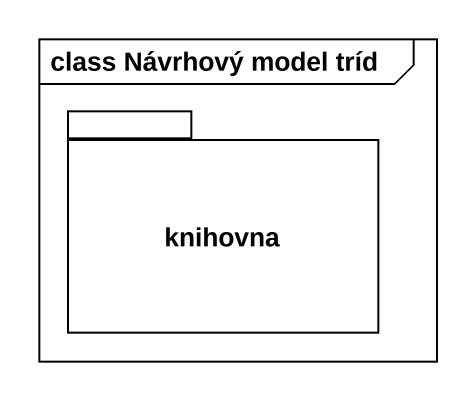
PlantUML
@startuml
mainframe class Návrhový model tríd
package knihovna {
}
@enduml
